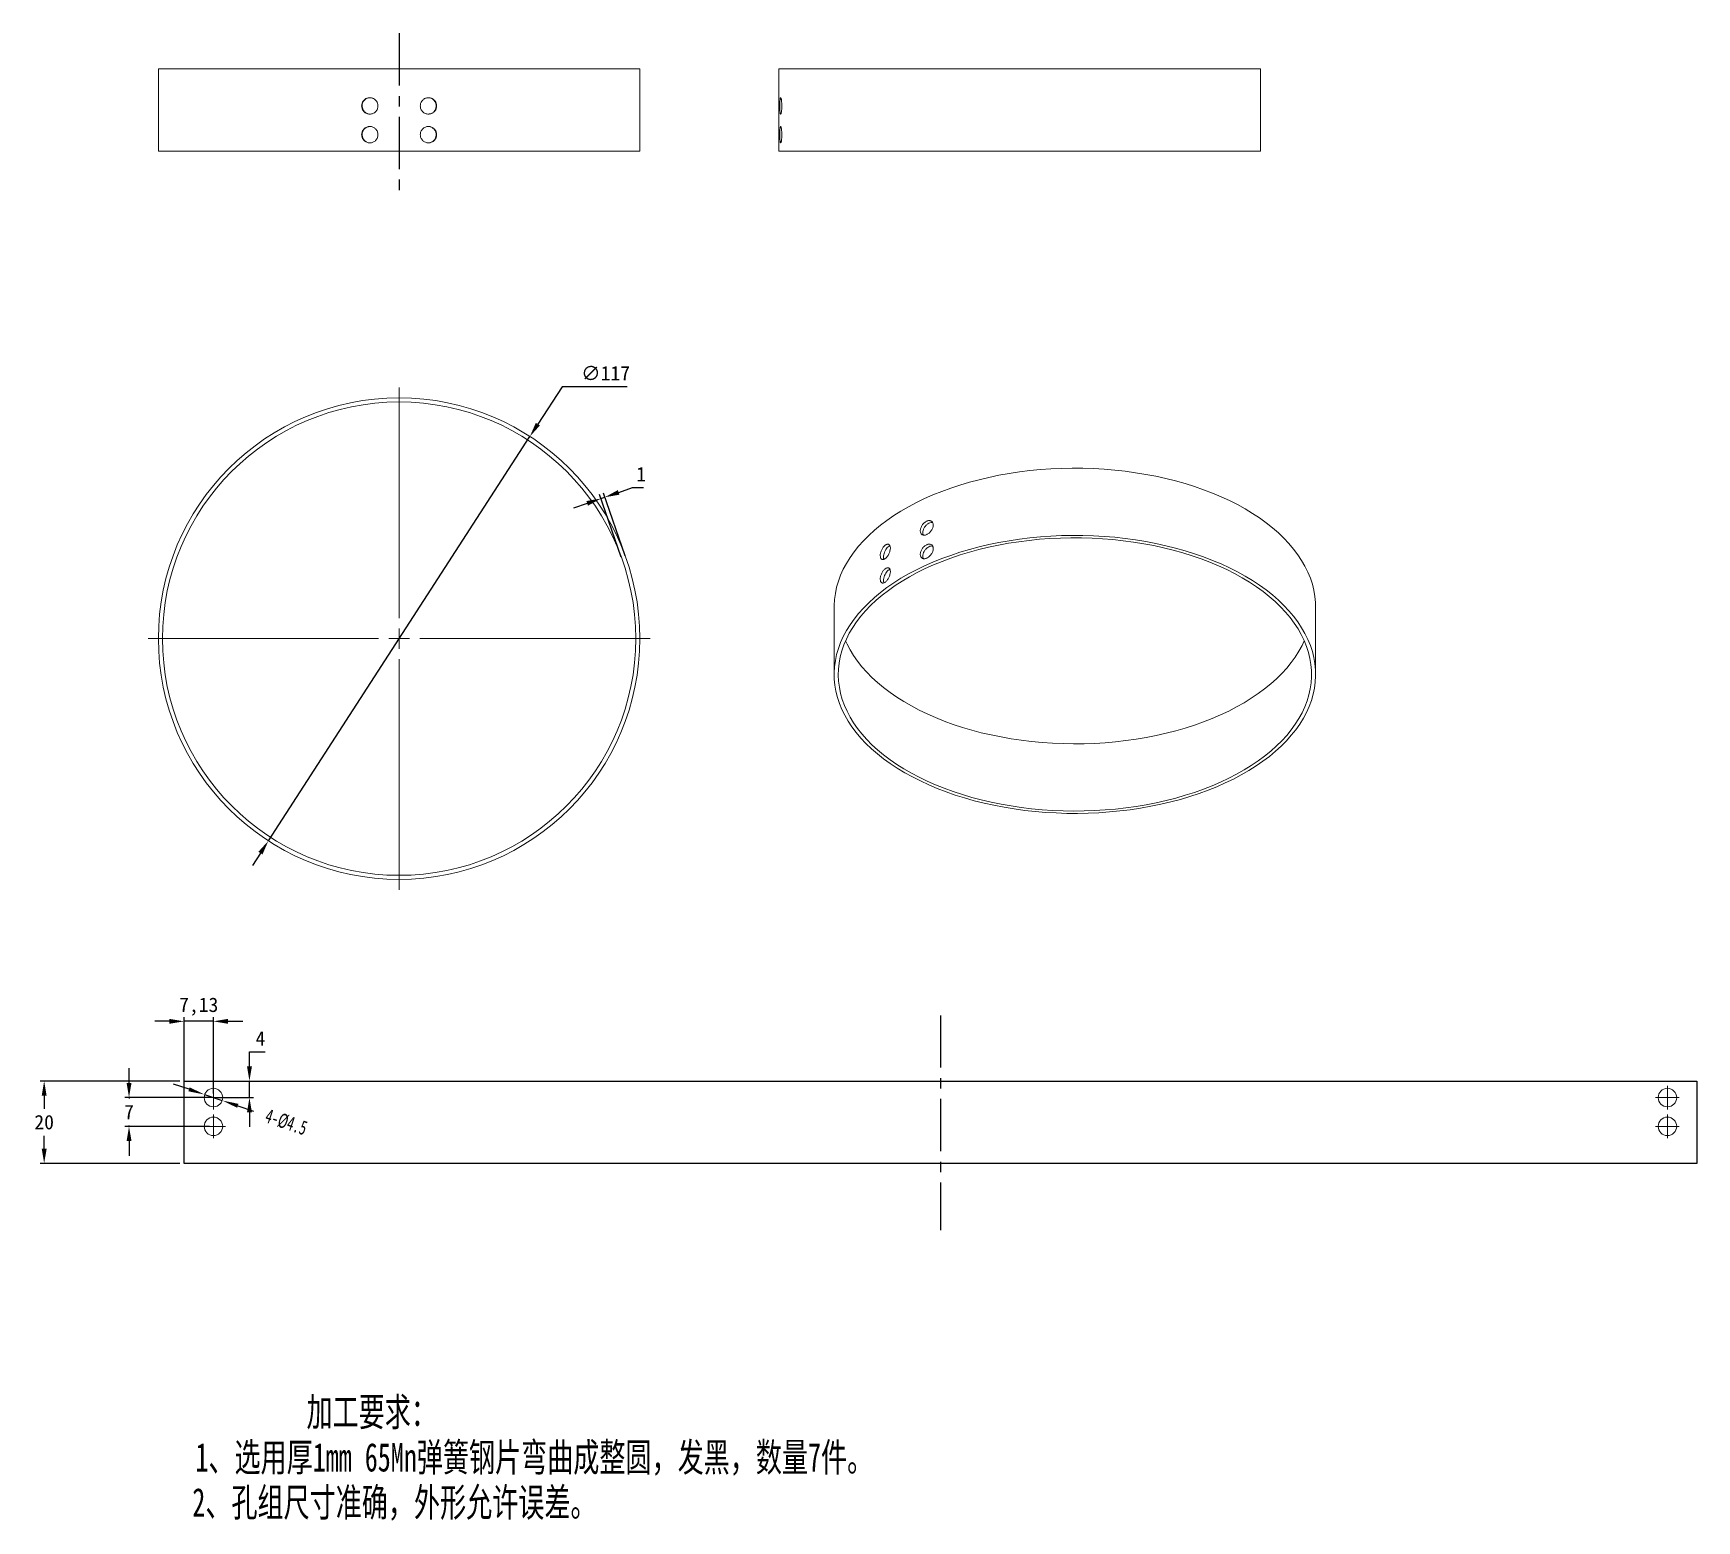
# Model space of a CAD drawing. Header units: millimetres. Extents: x 24 to 428, y -86 to 276.
import ezdxf

# ---------------------------------------------------------------- set-up
doc = ezdxf.new("R2010")
doc.units = ezdxf.units.MM
doc.header["$PDSIZE"] = -1
doc.linetypes.add('CENTERX2', pattern=[20.32, 12.7, -2.54, 2.54, -2.54])
doc.linetypes.add('点画线', pattern=[18, 12, -2, 2, -2])
for name, color, linetype, lineweight in [('中心线层', 1, '点画线', 18), ('尺寸与标注1', 7, 'Continuous', 15), ('尺寸线层', 3, 'Continuous', 18)]:
    doc.layers.add(name, color=color, linetype=linetype, lineweight=lineweight)
doc.styles.add('0.67', font='', dxfattribs={"width": 0.67})
doc.styles.add('标准', font='', dxfattribs={"width": 0.667})
doc.styles.get('0.67').set_extended_font_data('宋体')
doc.styles.get('标准').set_extended_font_data('宋体')
doc.dimstyles.new('ISO-25', dxfattribs={"dimtxt": 2.5, "dimasz": 2.5, "dimexe": 1.25, "dimexo": 0.625, "dimtad": 1, "dimtxsty": 'Standard', "dimcen": 2.5, "dimadec": 0, "dimazin": 0, "dimtfac": 1, "dimtmove": 0, "dimatfit": 3, "dimfxl": 1, "dimarcsym": 0})
doc.dimstyles.new('标准', dxfattribs={"dimtxt": 3.5, "dimasz": 4, "dimexe": 2, "dimexo": 0, "dimtad": 1, "dimdsep": 46, "dimtxsty": '标准', "dimblk": '_CAXARROW', "dimcen": 0, "dimdle": 6, "dimazin": 2, "dimtfac": 0.707107, "dimtdec": 3, "dimtmove": 2, "dimatfit": 3, "dimfxl": 1, "dimfrac": 2, "dimtolj": 1, "dimtzin": 0, "dimarcsym": 1})

# ---------------------------------------------------------------- blocks, each defined once
blk = doc.blocks.new('SW_CENTERMARKSYMBOL_0')
at = {"color": 0, "linetype": 'Continuous', "lineweight": 0}
for p, q in [((0, 5), (0, 61)), ((-5, 0), (-61, 0)), ((0, 0), (-2.5, 0)), ((0, 0), (0, 2.5)), ((0, 0), (0, -2.5)), ((0, 0), (2.5, 0)), ((5, 0), (61, 0)), ((0, -5), (0, -61))]:
    blk.add_line(p, q, dxfattribs=at)
blk = doc.blocks.new('*D6')
at = {"color": 3, "transparency": 16777216}
for p, q in [((152.75, 189.82), (146.85, 180.71)), ((168.56, 189.82), (152.75, 189.82)), ((81.38, 79.49), (144.92, 177.73)), ((79.45, 76.5), (77.52, 73.51))]:
    blk.add_line(p, q, dxfattribs=at)
at = {"color": 3, "linetype": 'CENTERX2', "transparency": 16777216}
for points in [[(146.36, 181.03), (147.35, 180.39), (144.92, 177.73)], [(78.95, 76.82), (79.94, 76.18), (81.38, 79.49)]]:
    blk.add_solid(points, dxfattribs=at)
at = {"layer": 'Defpoints', "color": 0, "linetype": 'CENTERX2', "transparency": 16777216}
for p in [(144.92, 177.73), (81.38, 79.49)]:
    blk.add_point(p, dxfattribs=at)
at = {"color": 3, "linetype": 'CENTERX2', "transparency": 16777216, "insert": (163.31, 193.1), "char_height": 3.5, "attachment_point": 5}
blk.add_mtext('∅117', dxfattribs=at)
blk = doc.blocks.new('*D7')
at = {"color": 3, "transparency": 16777216}
for p, q in [((167.13, 148.43), (161.87, 163.59)), ((162.19, 162.64), (163.14, 162.97)), ((168.08, 148.76), (162.81, 163.92)), ((166.5, 164.14), (169.86, 165.31)), ((169.86, 165.31), (172.55, 165.31)), ((158.83, 161.48), (155.48, 160.31))]:
    blk.add_line(p, q, dxfattribs=at)
at = {"color": 3, "linetype": 'CENTERX2', "transparency": 16777216}
for points in [[(158.64, 162.04), (159.03, 160.92), (162.19, 162.64)], [(166.3, 164.7), (166.69, 163.58), (163.14, 162.97)]]:
    blk.add_solid(points, dxfattribs=at)
at = {"layer": 'Defpoints', "color": 0, "linetype": 'CENTERX2', "transparency": 16777216}
for p in [(163.14, 162.97), (167.46, 147.49), (168.41, 147.81)]:
    blk.add_point(p, dxfattribs=at)
at = {"color": 3, "linetype": 'CENTERX2', "transparency": 16777216, "insert": (171.96, 168.58), "char_height": 3.5, "attachment_point": 5}
blk.add_mtext('1', dxfattribs=at)
blk = doc.blocks.new('_CAXARROW')
blk.add_hatch(color=0).paths.add_polyline_path([(0, 0), (-1, 0.125), (-1, -0.125)], flags=0)
blk = doc.blocks.new('*D24')
at = {"layer": 'Defpoints', "color": 0, "transparency": 16777216}
for p in [(65.89, 17.83), (70.15, 16.39)]:
    blk.add_point(p, dxfattribs=at)
at = {"layer": '尺寸线层', "color": 0, "linetype": 'Continuous', "lineweight": -2, "transparency": 16777216}
for p, q in [((62.1, 19.11), (58.31, 20.39)), ((65.89, 17.83), (70.15, 16.39)), ((73.94, 15.11), (77.73, 13.83))]:
    blk.add_line(p, q, dxfattribs=at)
at = {"layer": '尺寸线层', "color": 0, "lineweight": -2, "transparency": 16777216, "xscale": 4, "yscale": 4, "zscale": 4}
for p, rotation in [((65.89, 17.83), 341.3321311199123), ((70.15, 16.39), 161.3321311199123)]:
    blk.add_blockref('_CAXARROW', p, dxfattribs=dict(at, rotation=rotation))
at = {"layer": '尺寸线层', "color": 0, "transparency": 16777216, "insert": (85.71, 11.13), "char_height": 3.5, "attachment_point": 5, "rotation": 341.3321, "style": '标准', "bg_fill": 3, "box_fill_scale": 1.1, "bg_fill_color": 256, "bg_fill_true_color": 13158600, "bg_fill_transparency": 0}
blk.add_mtext('\\A1;4-%%C4.5', dxfattribs=at)
blk = doc.blocks.new('*D25')
at = {"color": 3, "transparency": 16777216}
for p, q in [((47.51, 20.66), (47.51, 24.22)), ((67.02, 17.11), (46.51, 17.11)), ((47.51, 17.11), (47.51, 16.88)), ((67.05, 10.11), (46.51, 10.11)), ((47.51, 10.11), (47.51, 10.33)), ((47.51, 6.55), (47.51, 2.99))]:
    blk.add_line(p, q, dxfattribs=at)
at = {"color": 3, "linetype": 'CENTERX2', "transparency": 16777216}
for points in [[(46.92, 20.66), (48.11, 20.66), (47.51, 17.11)], [(46.92, 6.55), (48.11, 6.55), (47.51, 10.11)]]:
    blk.add_solid(points, dxfattribs=at)
at = {"layer": 'Defpoints', "color": 0, "linetype": 'CENTERX2', "transparency": 16777216}
for p in [(68.02, 17.11), (47.51, 10.11), (68.05, 10.11)]:
    blk.add_point(p, dxfattribs=at)
at = {"color": 3, "linetype": 'CENTERX2', "transparency": 16777216, "insert": (47.51, 13.61), "char_height": 3.5, "attachment_point": 5}
blk.add_mtext('7', dxfattribs=at)
blk = doc.blocks.new('*D26')
at = {"color": 3, "transparency": 16777216}
for p, q in [((59.89, 21.11), (25.89, 21.11)), ((26.89, 17.55), (26.89, 14.38)), ((26.89, 4.66), (26.89, 7.83)), ((59.89, 1.11), (25.89, 1.11))]:
    blk.add_line(p, q, dxfattribs=at)
at = {"color": 3, "linetype": 'CENTERX2', "transparency": 16777216}
for points in [[(26.3, 17.55), (27.49, 17.55), (26.89, 21.11)], [(26.3, 4.66), (27.49, 4.66), (26.89, 1.11)]]:
    blk.add_solid(points, dxfattribs=at)
at = {"layer": 'Defpoints', "color": 0, "linetype": 'CENTERX2', "transparency": 16777216}
for p in [(26.89, 21.11), (60.89, 21.11), (60.89, 1.11)]:
    blk.add_point(p, dxfattribs=at)
at = {"color": 3, "linetype": 'CENTERX2', "transparency": 16777216, "insert": (26.89, 11.11), "char_height": 3.5, "attachment_point": 5}
blk.add_mtext('20', dxfattribs=at)
blk = doc.blocks.new('*D27')
at = {"color": 3, "transparency": 16777216}
for p, q in [((76.77, 24.66), (76.77, 28.22)), ((76.77, 28.22), (80.63, 28.22)), ((69.02, 21.11), (77.77, 21.11)), ((76.77, 17.11), (76.77, 21.11)), ((69.02, 17.11), (77.77, 17.11)), ((76.77, 13.55), (76.77, 9.99))]:
    blk.add_line(p, q, dxfattribs=at)
at = {"color": 3, "linetype": 'CENTERX2', "transparency": 16777216}
for points in [[(76.18, 24.66), (77.37, 24.66), (76.77, 21.11)], [(76.18, 13.55), (77.37, 13.55), (76.77, 17.11)]]:
    blk.add_solid(points, dxfattribs=at)
at = {"layer": 'Defpoints', "color": 0, "linetype": 'CENTERX2', "transparency": 16777216}
for p in [(68.02, 21.11), (76.77, 21.11), (68.02, 17.11)]:
    blk.add_point(p, dxfattribs=at)
at = {"color": 3, "linetype": 'CENTERX2', "transparency": 16777216, "insert": (79.46, 31.49), "char_height": 3.5, "attachment_point": 5}
blk.add_mtext('4', dxfattribs=at)
blk = doc.blocks.new('*D28')
at = {"color": 3, "transparency": 16777216}
for p, q in [((60.89, 18.11), (60.89, 36.63)), ((68.02, 18.11), (68.02, 36.63)), ((57.34, 35.63), (53.78, 35.63)), ((68.02, 35.63), (60.89, 35.63)), ((71.57, 35.63), (75.13, 35.63))]:
    blk.add_line(p, q, dxfattribs=at)
at = {"color": 3, "linetype": 'CENTERX2', "transparency": 16777216}
for points in [[(57.34, 36.22), (57.34, 35.04), (60.89, 35.63)], [(71.57, 36.22), (71.57, 35.04), (68.02, 35.63)]]:
    blk.add_solid(points, dxfattribs=at)
at = {"layer": 'Defpoints', "color": 0, "linetype": 'CENTERX2', "transparency": 16777216}
for p in [(60.89, 35.63), (60.89, 17.11), (68.02, 17.11)]:
    blk.add_point(p, dxfattribs=at)
at = {"color": 3, "linetype": 'CENTERX2', "transparency": 16777216, "insert": (64.45, 39.2), "char_height": 3.5, "attachment_point": 5}
blk.add_mtext('7,13', dxfattribs=at)

msp = doc.modelspace()

# ---------------------------------------------------------------- linework, layer by layer
at = {"color": 1, "linetype": 'CENTERX2'}
for p, q in [((113.15, 275.688), (113.15, 235.394)), ((244.677, 37.086), (244.677, -15.12))]:
    msp.add_line(p, q, dxfattribs=at)
at = {"color": 7, "linetype": 'Continuous', "lineweight": 15}
for p, q in [((54.65, 267.042), (54.65, 247.042)), ((54.65, 267.042), (171.65, 267.042)), ((171.65, 247.042), (171.65, 267.042)), ((205.422, 267.042), (205.422, 247.042)), ((205.422, 267.042), (263.922, 267.042)), ((263.922, 267.042), (322.422, 267.042)), ((322.422, 247.042), (322.422, 267.042)), ((54.65, 247.042), (171.65, 247.042)), ((205.422, 247.042), (263.922, 247.042)), ((263.922, 247.042), (322.422, 247.042)), ((108.01, 186.88), (108.01, 186.881)), ((218.859, 136.248), (218.859, 119.918)), ((335.859, 119.918), (335.859, 136.248))]:
    msp.add_line(p, q, dxfattribs=at)
at = {"color": 7, "linetype": 'Continuous', "lineweight": 15, "flags": 128}
for points in [[(218.859, 136.248), (218.862, 136.622), (218.948, 138.115), (219.148, 139.605), (219.463, 141.088), (219.89, 142.562), (220.43, 144.023), (221.082, 145.469), (221.843, 146.897), (222.713, 148.304), (223.691, 149.688), (224.773, 151.045), (225.958, 152.374), (227.244, 153.67), (228.628, 154.933), (230.107, 156.159), (231.679, 157.346), (233.341, 158.492), (235.088, 159.594), (236.918, 160.651), (238.828, 161.66), (240.812, 162.619), (242.869, 163.526), (244.993, 164.38), (247.18, 165.179), (249.426, 165.921), (251.727, 166.605), (254.078, 167.23), (256.475, 167.794), (258.912, 168.297), (261.386, 168.737), (263.891, 169.113), (266.422, 169.424), (268.975, 169.671), (271.544, 169.852), (274.125, 169.968), (276.712, 170.018), (279.3, 170.001), (281.884, 169.919), (284.46, 169.77), (287.021, 169.556), (289.564, 169.277), (292.083, 168.933), (294.573, 168.525), (297.029, 168.053), (299.446, 167.52), (301.821, 166.925), (304.148, 166.271), (306.422, 165.557), (308.639, 164.786), (310.795, 163.96), (312.886, 163.079), (314.907, 162.145), (316.854, 161.161), (318.725, 160.128)], [(318.725, 160.128), (320.514, 159.049), (322.219, 157.924), (323.836, 156.758), (325.362, 155.551), (326.794, 154.306), (328.129, 153.026), (329.365, 151.713), (330.499, 150.37), (331.529, 148.999), (332.453, 147.604), (333.269, 146.186), (333.976, 144.748), (334.571, 143.294), (335.055, 141.826), (335.426, 140.348), (335.683, 138.861), (335.827, 137.369), (335.859, 136.248)], [(318.725, 143.797), (320.514, 142.718), (322.219, 141.594), (323.836, 140.427), (325.362, 139.22), (326.794, 137.975), (328.129, 136.695), (329.365, 135.382), (330.499, 134.039), (331.529, 132.669), (332.453, 131.273), (333.269, 129.855), (333.976, 128.417), (334.571, 126.963), (335.055, 125.496), (335.426, 124.017), (335.683, 122.53), (335.827, 121.038), (335.855, 119.544), (335.769, 118.051), (335.569, 116.561), (335.255, 115.078), (334.827, 113.604), (334.287, 112.143), (333.636, 110.697), (332.874, 109.269), (332.004, 107.862), (331.027, 106.478), (329.945, 105.121), (328.759, 103.792), (327.473, 102.496), (326.089, 101.233), (324.61, 100.007), (323.038, 98.82), (321.377, 97.674), (319.629, 96.572), (317.799, 95.515), (315.89, 94.506), (313.905, 93.547), (311.849, 92.64), (309.725, 91.786), (307.538, 90.987), (305.292, 90.245), (302.991, 89.56), (300.639, 88.936), (298.243, 88.371), (295.805, 87.869), (293.331, 87.429), (290.826, 87.053), (288.295, 86.742), (285.742, 86.495), (283.173, 86.313), (280.593, 86.198), (278.006, 86.148), (275.418, 86.165), (272.833, 86.247), (270.258, 86.396), (267.696, 86.61), (265.154, 86.889), (262.635, 87.233), (260.145, 87.641), (257.689, 88.112), (255.271, 88.646), (252.897, 89.241), (250.57, 89.895), (248.296, 90.609), (246.079, 91.379), (243.922, 92.206), (241.832, 93.087), (239.811, 94.021), (237.863, 95.005), (235.993, 96.038), (234.204, 97.117), (232.499, 98.242), (230.882, 99.408), (229.356, 100.615), (227.924, 101.86), (226.589, 103.14), (225.353, 104.453), (224.219, 105.796), (223.189, 107.167), (222.265, 108.562), (221.449, 109.98), (220.742, 111.418), (220.146, 112.872), (219.662, 114.34), (219.291, 115.818), (219.034, 117.305), (218.891, 118.797), (218.862, 120.291), (218.948, 121.784), (219.148, 123.274), (219.463, 124.757), (219.89, 126.231), (220.43, 127.692), (221.082, 129.138), (221.843, 130.566), (222.713, 131.974), (223.691, 133.357), (224.773, 134.714), (225.958, 136.043), (227.244, 137.34), (228.628, 138.602), (230.107, 139.828), (231.679, 141.015), (233.341, 142.161), (235.088, 143.263), (236.918, 144.32), (238.828, 145.329), (240.812, 146.288), (242.869, 147.195), (244.993, 148.049), (247.18, 148.848), (249.426, 149.59), (251.727, 150.275), (254.078, 150.899), (256.475, 151.464), (258.912, 151.966), (261.386, 152.406), (263.891, 152.782), (266.422, 153.093), (268.975, 153.34), (271.544, 153.522), (274.125, 153.637), (276.712, 153.687), (279.3, 153.67), (281.884, 153.588), (284.46, 153.439), (287.021, 153.225), (289.564, 152.946), (292.083, 152.602), (294.573, 152.194), (297.029, 151.723), (299.446, 151.189), (301.821, 150.595), (304.148, 149.94), (306.422, 149.226), (308.639, 148.456), (310.795, 147.629), (312.886, 146.748), (314.907, 145.815), (316.854, 144.83), (318.725, 143.797)], [(318.017, 143.389), (319.788, 142.32), (321.475, 141.207), (323.074, 140.051), (324.582, 138.856), (325.997, 137.623), (327.315, 136.354), (328.533, 135.053), (329.651, 133.722), (330.664, 132.364), (331.571, 130.981), (332.371, 129.575), (333.062, 128.151), (333.642, 126.71), (334.11, 125.256), (334.466, 123.792), (334.708, 122.319), (334.836, 120.842), (334.851, 119.363), (334.751, 117.885), (334.537, 116.411), (334.21, 114.944), (333.769, 113.487), (333.217, 112.043), (332.554, 110.614), (331.781, 109.204), (330.901, 107.815), (329.914, 106.45), (328.822, 105.112), (327.629, 103.803), (326.335, 102.526), (324.945, 101.284), (323.46, 100.079), (321.883, 98.913), (320.218, 97.789), (318.468, 96.709), (316.636, 95.675), (314.726, 94.689), (312.742, 93.753), (310.688, 92.869), (308.568, 92.038), (306.386, 91.264), (304.146, 90.546), (301.853, 89.886), (299.511, 89.286), (297.125, 88.746), (294.7, 88.269), (292.241, 87.855), (289.752, 87.504), (287.238, 87.217), (284.705, 86.996), (282.157, 86.839), (279.6, 86.749), (277.038, 86.724), (274.477, 86.765), (271.922, 86.872), (269.377, 87.045), (266.849, 87.283), (264.341, 87.585), (261.859, 87.952), (259.408, 88.383), (256.992, 88.876), (254.617, 89.43), (252.287, 90.045), (250.007, 90.72), (247.781, 91.452), (245.613, 92.241), (243.509, 93.085), (241.472, 93.982), (239.507, 94.93), (237.616, 95.929), (235.804, 96.975), (234.075, 98.066), (232.432, 99.201), (230.878, 100.377), (229.416, 101.591), (228.05, 102.842), (226.781, 104.127), (225.613, 105.444), (224.547, 106.789), (223.587, 108.16), (222.733, 109.555), (221.987, 110.97), (221.352, 112.402), (220.827, 113.85), (220.415, 115.31), (220.116, 116.779), (219.931, 118.254), (219.86, 119.733), (219.902, 121.212), (220.059, 122.688), (220.33, 124.159), (220.714, 125.621), (221.21, 127.072), (221.818, 128.509), (222.536, 129.929), (223.363, 131.328), (224.297, 132.706), (225.337, 134.058), (226.479, 135.381), (227.723, 136.674), (229.066, 137.934), (230.504, 139.158), (232.035, 140.344), (233.656, 141.489), (235.364, 142.592), (237.156, 143.649), (239.027, 144.66), (240.974, 145.621), (242.994, 146.531), (245.081, 147.388), (247.233, 148.191), (249.445, 148.938), (251.712, 149.627), (254.03, 150.257), (256.394, 150.827), (258.8, 151.335), (261.243, 151.781), (263.718, 152.164), (266.22, 152.483), (268.744, 152.737), (271.285, 152.926), (273.838, 153.049), (276.398, 153.107), (278.96, 153.099), (281.519, 153.025), (284.069, 152.885), (286.607, 152.679), (289.126, 152.409), (291.621, 152.074), (294.088, 151.676), (296.522, 151.214), (298.918, 150.69), (301.272, 150.105), (303.577, 149.46), (305.831, 148.756), (308.028, 147.996), (310.164, 147.179), (312.235, 146.308), (314.237, 145.385), (316.166, 144.412), (318.017, 143.389)], [(333.092, 128.083), (332.554, 126.945), (331.781, 125.535), (330.901, 124.146), (329.914, 122.781), (328.822, 121.443), (327.629, 120.134), (326.335, 118.857), (324.945, 117.615), (323.46, 116.41), (321.883, 115.244), (320.218, 114.12), (318.468, 113.04), (316.636, 112.005), (314.726, 111.019), (312.742, 110.084), (310.688, 109.2), (308.568, 108.369), (306.386, 107.594), (304.146, 106.876), (301.853, 106.217), (299.511, 105.617), (297.125, 105.077), (294.7, 104.6), (292.241, 104.185), (289.752, 103.835), (287.238, 103.548), (284.705, 103.326), (282.157, 103.17), (279.6, 103.08), (277.038, 103.055), (274.477, 103.096), (271.922, 103.203), (269.377, 103.376), (266.849, 103.614), (264.341, 103.916), (261.859, 104.283), (259.408, 104.713), (256.992, 105.206), (254.617, 105.761), (252.287, 106.376), (250.007, 107.05), (247.781, 107.783), (245.613, 108.572), (243.509, 109.416), (241.472, 110.313), (239.507, 111.261), (237.616, 112.26), (235.804, 113.305), (234.075, 114.397), (232.432, 115.532), (230.878, 116.707), (229.416, 117.922), (228.05, 119.173), (226.781, 120.458), (225.613, 121.775), (224.547, 123.12), (223.587, 124.491), (222.733, 125.885), (221.987, 127.3), (221.626, 128.083)]]:
    msp.add_lwpolyline(points, dxfattribs=at)
msp.add_lwpolyline([(60.892, 21.106), (428.462, 21.106), (428.462, 1.106), (60.892, 1.106)], close=True)
at = {"color": 7, "linetype": 'Continuous', "lineweight": 15}
for radius in [58.5, 57.5]:
    msp.add_circle((113.15, 128.606), radius, dxfattribs=at)
for points, knots in [([(104.04, 258.042), (104.04, 258.174), (104.052, 258.304), (104.103, 258.56), (104.141, 258.687), (104.24, 258.929), (104.301, 259.044), (104.444, 259.261), (104.528, 259.364), (104.802, 259.641), (105.023, 259.79), (105.5, 259.989), (105.761, 260.042), (106.149, 260.042), (106.281, 260.029), (106.535, 259.978), (106.659, 259.94), (106.9, 259.84), (107.016, 259.777), (107.232, 259.633), (107.333, 259.55), (107.519, 259.363), (107.601, 259.262), (107.745, 259.046), (107.808, 258.929), (107.908, 258.687), (107.946, 258.562), (107.997, 258.306), (108.01, 258.173), (108.01, 257.782), (107.958, 257.518), (107.759, 257.037), (107.611, 256.814), (107.336, 256.537), (107.234, 256.452), (107.017, 256.307), (106.903, 256.245), (106.663, 256.145), (106.536, 256.106), (106.282, 256.055), (106.154, 256.042), (105.892, 256.042), (105.762, 256.055), (105.509, 256.105), (105.383, 256.143), (105.143, 256.244), (105.029, 256.305), (104.814, 256.45), (104.712, 256.534), (104.529, 256.719), (104.447, 256.819), (104.302, 257.038), (104.24, 257.154), (104.092, 257.515), (104.04, 257.778), (104.04, 258.042)], [0, 0, 0, 0, 0.03125, 0.03125, 0.0625, 0.0625, 0.09375, 0.09375, 0.125, 0.125, 0.1875, 0.1875, 0.25, 0.25, 0.28125, 0.28125, 0.3125, 0.3125, 0.34375, 0.34375, 0.375, 0.375, 0.40625, 0.40625, 0.4375, 0.4375, 0.46875, 0.46875, 0.5, 0.5, 0.5625, 0.5625, 0.625, 0.625, 0.65625, 0.65625, 0.6875, 0.6875, 0.71875, 0.71875, 0.75, 0.75, 0.78125, 0.78125, 0.8125, 0.8125, 0.84375, 0.84375, 0.875, 0.875, 0.90625, 0.90625, 0.9375, 0.9375, 1, 1, 1, 1]), ([(104.162, 258.042), (104.183, 258.267), (104.227, 258.716), (104.568, 259.316), (105.07, 259.764), (105.626, 260.018), (105.997, 260.017), (106.144, 260.016)], [0, 0, 0, 0, 0.21465639, 0.42930964, 0.64404453, 0.8588326, 1, 1, 1, 1]), ([(118.29, 258.042), (118.29, 258.174), (118.303, 258.304), (118.354, 258.56), (118.392, 258.687), (118.492, 258.929), (118.553, 259.044), (118.698, 259.261), (118.782, 259.364), (119.057, 259.641), (119.279, 259.79), (119.758, 259.989), (120.019, 260.042), (120.408, 260.042), (120.539, 260.029), (120.794, 259.978), (120.917, 259.94), (121.157, 259.84), (121.273, 259.777), (121.488, 259.633), (121.588, 259.55), (121.773, 259.363), (121.855, 259.262), (121.998, 259.046), (122.06, 258.929), (122.159, 258.687), (122.197, 258.562), (122.247, 258.306), (122.26, 258.173), (122.26, 257.782), (122.209, 257.518), (122.012, 257.037), (121.865, 256.814), (121.591, 256.537), (121.489, 256.452), (121.274, 256.307), (121.16, 256.245), (120.921, 256.145), (120.795, 256.106), (120.541, 256.055), (120.412, 256.042), (120.15, 256.042), (120.021, 256.055), (119.767, 256.105), (119.641, 256.143), (119.4, 256.244), (119.285, 256.305), (119.069, 256.45), (118.967, 256.534), (118.783, 256.719), (118.7, 256.819), (118.555, 257.038), (118.492, 257.154), (118.343, 257.515), (118.29, 257.778), (118.29, 258.042)], [0, 0, 0, 0, 0.03125, 0.03125, 0.0625, 0.0625, 0.09375, 0.09375, 0.125, 0.125, 0.1875, 0.1875, 0.25, 0.25, 0.28125, 0.28125, 0.3125, 0.3125, 0.34375, 0.34375, 0.375, 0.375, 0.40625, 0.40625, 0.4375, 0.4375, 0.46875, 0.46875, 0.5, 0.5, 0.5625, 0.5625, 0.625, 0.625, 0.65625, 0.65625, 0.6875, 0.6875, 0.71875, 0.71875, 0.75, 0.75, 0.78125, 0.78125, 0.8125, 0.8125, 0.84375, 0.84375, 0.875, 0.875, 0.90625, 0.90625, 0.9375, 0.9375, 1, 1, 1, 1]), ([(120.159, 260.016), (120.235, 260.023), (120.533, 260.051), (121.042, 259.865), (121.593, 259.479), (121.981, 258.915), (122.165, 258.257), (122.122, 257.575), (121.859, 256.944), (121.404, 256.441), (120.814, 256.104), (120.374, 256.065), (120.157, 256.045)], [0, 0, 0, 0, 0.0367729, 0.1440969, 0.2514448, 0.3588494, 0.4662549, 0.573604, 0.6809276, 0.7882962, 0.8957102, 1, 1, 1, 1]), ([(205.648, 258.042), (205.648, 258.174), (205.649, 258.304), (205.654, 258.56), (205.657, 258.687), (205.666, 258.929), (205.672, 259.044), (205.686, 259.261), (205.694, 259.364), (205.721, 259.641), (205.743, 259.79), (205.796, 259.989), (205.826, 260.042), (205.874, 260.042), (205.89, 260.029), (205.923, 259.978), (205.94, 259.94), (205.972, 259.84), (205.989, 259.777), (206.019, 259.633), (206.034, 259.55), (206.061, 259.363), (206.073, 259.262), (206.095, 259.046), (206.104, 258.929), (206.12, 258.687), (206.126, 258.562), (206.134, 258.306), (206.136, 258.173), (206.136, 257.782), (206.127, 257.518), (206.097, 257.037), (206.074, 256.814), (206.034, 256.537), (206.019, 256.452), (205.989, 256.307), (205.973, 256.245), (205.94, 256.145), (205.923, 256.106), (205.891, 256.055), (205.874, 256.042), (205.842, 256.042), (205.827, 256.055), (205.797, 256.105), (205.783, 256.143), (205.757, 256.244), (205.744, 256.305), (205.722, 256.45), (205.712, 256.534), (205.694, 256.719), (205.686, 256.819), (205.672, 257.038), (205.666, 257.154), (205.653, 257.515), (205.648, 257.778), (205.648, 258.042)], [0, 0, 0, 0, 0.03125, 0.03125, 0.0625, 0.0625, 0.09375, 0.09375, 0.125, 0.125, 0.1875, 0.1875, 0.25, 0.25, 0.28125, 0.28125, 0.3125, 0.3125, 0.34375, 0.34375, 0.375, 0.375, 0.40625, 0.40625, 0.4375, 0.4375, 0.46875, 0.46875, 0.5, 0.5, 0.5625, 0.5625, 0.625, 0.625, 0.65625, 0.65625, 0.6875, 0.6875, 0.71875, 0.71875, 0.75, 0.75, 0.78125, 0.78125, 0.8125, 0.8125, 0.84375, 0.84375, 0.875, 0.875, 0.90625, 0.90625, 0.9375, 0.9375, 1, 1, 1, 1]), ([(106.142, 256.045), (106.136, 256.044), (105.91, 256.007), (105.453, 256.142), (104.865, 256.458), (104.422, 256.979), (104.193, 257.535), (104.17, 257.901), (104.162, 258.042)], [0, 0, 0, 0, 0.0061959, 0.2207795, 0.4353636, 0.6500607, 0.8648071, 1, 1, 1, 1]), ([(104.04, 251.042), (104.04, 251.174), (104.052, 251.304), (104.103, 251.56), (104.141, 251.687), (104.24, 251.929), (104.301, 252.044), (104.444, 252.261), (104.528, 252.364), (104.802, 252.641), (105.023, 252.79), (105.5, 252.989), (105.761, 253.042), (106.149, 253.042), (106.281, 253.029), (106.535, 252.978), (106.659, 252.94), (106.9, 252.84), (107.016, 252.777), (107.232, 252.633), (107.333, 252.55), (107.519, 252.363), (107.601, 252.262), (107.745, 252.046), (107.808, 251.929), (107.908, 251.687), (107.946, 251.562), (107.997, 251.306), (108.01, 251.173), (108.01, 250.782), (107.958, 250.518), (107.759, 250.037), (107.611, 249.814), (107.336, 249.537), (107.234, 249.452), (107.017, 249.307), (106.903, 249.245), (106.663, 249.145), (106.536, 249.106), (106.282, 249.055), (106.154, 249.042), (105.892, 249.042), (105.762, 249.055), (105.509, 249.105), (105.383, 249.143), (105.143, 249.244), (105.029, 249.305), (104.814, 249.45), (104.712, 249.534), (104.529, 249.719), (104.447, 249.819), (104.302, 250.038), (104.24, 250.154), (104.092, 250.515), (104.04, 250.778), (104.04, 251.042)], [0, 0, 0, 0, 0.03125, 0.03125, 0.0625, 0.0625, 0.09375, 0.09375, 0.125, 0.125, 0.1875, 0.1875, 0.25, 0.25, 0.28125, 0.28125, 0.3125, 0.3125, 0.34375, 0.34375, 0.375, 0.375, 0.40625, 0.40625, 0.4375, 0.4375, 0.46875, 0.46875, 0.5, 0.5, 0.5625, 0.5625, 0.625, 0.625, 0.65625, 0.65625, 0.6875, 0.6875, 0.71875, 0.71875, 0.75, 0.75, 0.78125, 0.78125, 0.8125, 0.8125, 0.84375, 0.84375, 0.875, 0.875, 0.90625, 0.90625, 0.9375, 0.9375, 1, 1, 1, 1]), ([(104.162, 251.042), (104.183, 251.267), (104.227, 251.716), (104.568, 252.316), (105.07, 252.764), (105.626, 253.018), (105.997, 253.017), (106.144, 253.016)], [0, 0, 0, 0, 0.2146564, 0.4293096, 0.6440445, 0.8588326, 1, 1, 1, 1]), ([(106.142, 249.045), (106.136, 249.044), (105.91, 249.007), (105.453, 249.142), (104.865, 249.458), (104.422, 249.979), (104.193, 250.535), (104.17, 250.901), (104.162, 251.042)], [0, 0, 0, 0, 0.0061959, 0.2207795, 0.4353636, 0.6500607, 0.8648071, 1, 1, 1, 1]), ([(118.29, 251.042), (118.29, 251.174), (118.303, 251.304), (118.354, 251.56), (118.392, 251.687), (118.492, 251.929), (118.553, 252.044), (118.698, 252.261), (118.782, 252.364), (119.057, 252.641), (119.279, 252.79), (119.758, 252.989), (120.019, 253.042), (120.408, 253.042), (120.539, 253.029), (120.794, 252.978), (120.917, 252.94), (121.157, 252.84), (121.273, 252.777), (121.488, 252.633), (121.588, 252.55), (121.773, 252.363), (121.855, 252.262), (121.998, 252.046), (122.06, 251.929), (122.159, 251.687), (122.197, 251.562), (122.247, 251.306), (122.26, 251.173), (122.26, 250.782), (122.209, 250.518), (122.012, 250.037), (121.865, 249.814), (121.591, 249.537), (121.489, 249.452), (121.274, 249.307), (121.16, 249.245), (120.921, 249.145), (120.795, 249.106), (120.541, 249.055), (120.412, 249.042), (120.15, 249.042), (120.021, 249.055), (119.767, 249.105), (119.641, 249.143), (119.4, 249.244), (119.285, 249.305), (119.069, 249.45), (118.967, 249.534), (118.783, 249.719), (118.7, 249.819), (118.555, 250.038), (118.492, 250.154), (118.343, 250.515), (118.29, 250.778), (118.29, 251.042)], [0, 0, 0, 0, 0.03125, 0.03125, 0.0625, 0.0625, 0.09375, 0.09375, 0.125, 0.125, 0.1875, 0.1875, 0.25, 0.25, 0.28125, 0.28125, 0.3125, 0.3125, 0.34375, 0.34375, 0.375, 0.375, 0.40625, 0.40625, 0.4375, 0.4375, 0.46875, 0.46875, 0.5, 0.5, 0.5625, 0.5625, 0.625, 0.625, 0.65625, 0.65625, 0.6875, 0.6875, 0.71875, 0.71875, 0.75, 0.75, 0.78125, 0.78125, 0.8125, 0.8125, 0.84375, 0.84375, 0.875, 0.875, 0.90625, 0.90625, 0.9375, 0.9375, 1, 1, 1, 1]), ([(120.159, 253.016), (120.235, 253.023), (120.533, 253.051), (121.042, 252.865), (121.593, 252.479), (121.981, 251.915), (122.165, 251.257), (122.122, 250.575), (121.859, 249.944), (121.404, 249.441), (120.814, 249.104), (120.374, 249.065), (120.157, 249.045)], [0, 0, 0, 0, 0.0367729, 0.1440969, 0.2514448, 0.3588494, 0.4662549, 0.573604, 0.6809276, 0.7882962, 0.8957102, 1, 1, 1, 1]), ([(205.648, 251.042), (205.648, 251.174), (205.649, 251.304), (205.654, 251.56), (205.657, 251.687), (205.666, 251.929), (205.672, 252.044), (205.686, 252.261), (205.694, 252.364), (205.721, 252.641), (205.743, 252.79), (205.796, 252.989), (205.826, 253.042), (205.874, 253.042), (205.89, 253.029), (205.923, 252.978), (205.94, 252.94), (205.972, 252.84), (205.989, 252.777), (206.019, 252.633), (206.034, 252.55), (206.061, 252.363), (206.073, 252.262), (206.095, 252.046), (206.104, 251.929), (206.12, 251.687), (206.126, 251.562), (206.134, 251.306), (206.136, 251.173), (206.136, 250.782), (206.127, 250.518), (206.097, 250.037), (206.074, 249.814), (206.034, 249.537), (206.019, 249.452), (205.989, 249.307), (205.973, 249.245), (205.94, 249.145), (205.923, 249.106), (205.891, 249.055), (205.874, 249.042), (205.842, 249.042), (205.827, 249.055), (205.797, 249.105), (205.783, 249.143), (205.757, 249.244), (205.744, 249.305), (205.722, 249.45), (205.712, 249.534), (205.694, 249.719), (205.686, 249.819), (205.672, 250.038), (205.666, 250.154), (205.653, 250.515), (205.648, 250.778), (205.648, 251.042)], [0, 0, 0, 0, 0.03125, 0.03125, 0.0625, 0.0625, 0.09375, 0.09375, 0.125, 0.125, 0.1875, 0.1875, 0.25, 0.25, 0.28125, 0.28125, 0.3125, 0.3125, 0.34375, 0.34375, 0.375, 0.375, 0.40625, 0.40625, 0.4375, 0.4375, 0.46875, 0.46875, 0.5, 0.5, 0.5625, 0.5625, 0.625, 0.625, 0.65625, 0.65625, 0.6875, 0.6875, 0.71875, 0.71875, 0.75, 0.75, 0.78125, 0.78125, 0.8125, 0.8125, 0.84375, 0.84375, 0.875, 0.875, 0.90625, 0.90625, 0.9375, 0.9375, 1, 1, 1, 1]), ([(239.788, 154.785), (239.788, 154.893), (239.798, 155.004), (239.837, 155.232), (239.866, 155.35), (239.943, 155.585), (239.99, 155.701), (240.102, 155.932), (240.167, 156.047), (240.381, 156.374), (240.555, 156.577), (240.93, 156.914), (241.136, 157.052), (241.445, 157.191), (241.549, 157.227), (241.752, 157.276), (241.851, 157.289), (242.044, 157.292), (242.138, 157.281), (242.311, 157.238), (242.392, 157.206), (242.542, 157.118), (242.609, 157.063), (242.725, 156.936), (242.776, 156.862), (242.857, 156.699), (242.888, 156.61), (242.929, 156.418), (242.94, 156.314), (242.94, 155.994), (242.897, 155.762), (242.737, 155.301), (242.617, 155.068), (242.395, 154.746), (242.312, 154.642), (242.138, 154.448), (242.047, 154.357), (241.854, 154.191), (241.753, 154.115), (241.551, 153.983), (241.448, 153.926), (241.24, 153.832), (241.138, 153.796), (240.937, 153.746), (240.838, 153.732), (240.649, 153.726), (240.56, 153.734), (240.391, 153.773), (240.311, 153.805), (240.168, 153.887), (240.104, 153.939), (239.992, 154.063), (239.944, 154.136), (239.828, 154.375), (239.788, 154.569), (239.788, 154.785)], [0, 0, 0, 0, 0.03125, 0.03125, 0.0625, 0.0625, 0.09375, 0.09375, 0.125, 0.125, 0.1875, 0.1875, 0.25, 0.25, 0.28125, 0.28125, 0.3125, 0.3125, 0.34375, 0.34375, 0.375, 0.375, 0.40625, 0.40625, 0.4375, 0.4375, 0.46875, 0.46875, 0.5, 0.5, 0.5625, 0.5625, 0.625, 0.625, 0.65625, 0.65625, 0.6875, 0.6875, 0.71875, 0.71875, 0.75, 0.75, 0.78125, 0.78125, 0.8125, 0.8125, 0.84375, 0.84375, 0.875, 0.875, 0.90625, 0.90625, 0.9375, 0.9375, 1, 1, 1, 1]), ([(240.404, 154.33), (240.421, 154.522), (240.454, 154.905), (240.719, 155.522), (241.111, 156.079), (241.607, 156.523), (242.139, 156.785), (242.561, 156.874), (242.752, 156.806), (242.8, 156.789)], [0, 0, 0, 0, 0.1577313, 0.3154604, 0.4732494, 0.6310775, 0.7888404, 0.9465357, 1, 1, 1, 1]), ([(240.547, 153.766), (240.504, 153.841), (240.415, 153.997), (240.408, 154.216), (240.404, 154.33)], [0, 0, 0, 0, 0.4748433, 1, 1, 1, 1]), ([(230.056, 148.769), (230.056, 148.877), (230.063, 148.989), (230.093, 149.222), (230.116, 149.343), (230.175, 149.588), (230.212, 149.71), (230.298, 149.955), (230.348, 150.079), (230.513, 150.433), (230.647, 150.658), (230.938, 151.042), (231.099, 151.205), (231.34, 151.383), (231.422, 151.433), (231.581, 151.507), (231.659, 151.533), (231.81, 151.56), (231.884, 151.561), (232.021, 151.54), (232.085, 151.518), (232.203, 151.449), (232.256, 151.403), (232.348, 151.291), (232.388, 151.223), (232.453, 151.07), (232.477, 150.985), (232.51, 150.798), (232.518, 150.696), (232.518, 150.376), (232.485, 150.138), (232.357, 149.657), (232.262, 149.408), (232.087, 149.059), (232.022, 148.944), (231.885, 148.728), (231.812, 148.626), (231.661, 148.435), (231.582, 148.346), (231.423, 148.189), (231.343, 148.119), (231.18, 147.999), (231.1, 147.95), (230.944, 147.874), (230.867, 147.847), (230.72, 147.818), (230.651, 147.815), (230.52, 147.833), (230.459, 147.854), (230.348, 147.919), (230.299, 147.963), (230.213, 148.073), (230.176, 148.139), (230.087, 148.364), (230.056, 148.553), (230.056, 148.769)], [0, 0, 0, 0, 0.03125, 0.03125, 0.0625, 0.0625, 0.09375, 0.09375, 0.125, 0.125, 0.1875, 0.1875, 0.25, 0.25, 0.28125, 0.28125, 0.3125, 0.3125, 0.34375, 0.34375, 0.375, 0.375, 0.40625, 0.40625, 0.4375, 0.4375, 0.46875, 0.46875, 0.5, 0.5, 0.5625, 0.5625, 0.625, 0.625, 0.65625, 0.65625, 0.6875, 0.6875, 0.71875, 0.71875, 0.75, 0.75, 0.78125, 0.78125, 0.8125, 0.8125, 0.84375, 0.84375, 0.875, 0.875, 0.90625, 0.90625, 0.9375, 0.9375, 1, 1, 1, 1]), ([(230.844, 148.414), (230.857, 148.608), (230.883, 148.995), (231.087, 149.644), (231.39, 150.253), (231.772, 150.749), (232.133, 151.064), (232.338, 151.119), (232.412, 151.138)], [0, 0, 0, 0, 0.1801492, 0.3602957, 0.5405108, 0.7207705, 0.9009557, 1, 1, 1, 1]), ([(239.788, 149.07), (239.788, 149.177), (239.798, 149.288), (239.837, 149.516), (239.866, 149.634), (239.943, 149.869), (239.99, 149.985), (240.102, 150.216), (240.167, 150.331), (240.381, 150.659), (240.555, 150.862), (240.93, 151.198), (241.136, 151.336), (241.445, 151.475), (241.549, 151.511), (241.752, 151.56), (241.851, 151.573), (242.044, 151.576), (242.138, 151.565), (242.311, 151.522), (242.392, 151.49), (242.542, 151.402), (242.609, 151.348), (242.725, 151.22), (242.776, 151.146), (242.857, 150.983), (242.888, 150.894), (242.929, 150.702), (242.94, 150.598), (242.94, 150.279), (242.897, 150.046), (242.737, 149.585), (242.617, 149.352), (242.395, 149.03), (242.312, 148.926), (242.138, 148.732), (242.047, 148.642), (241.854, 148.475), (241.753, 148.399), (241.551, 148.267), (241.448, 148.211), (241.24, 148.117), (241.138, 148.08), (240.937, 148.03), (240.838, 148.016), (240.649, 148.01), (240.56, 148.018), (240.391, 148.057), (240.311, 148.089), (240.168, 148.172), (240.104, 148.223), (239.992, 148.348), (239.944, 148.42), (239.828, 148.659), (239.788, 148.854), (239.788, 149.07)], [0, 0, 0, 0, 0.03125, 0.03125, 0.0625, 0.0625, 0.09375, 0.09375, 0.125, 0.125, 0.1875, 0.1875, 0.25, 0.25, 0.28125, 0.28125, 0.3125, 0.3125, 0.34375, 0.34375, 0.375, 0.375, 0.40625, 0.40625, 0.4375, 0.4375, 0.46875, 0.46875, 0.5, 0.5, 0.5625, 0.5625, 0.625, 0.625, 0.65625, 0.65625, 0.6875, 0.6875, 0.71875, 0.71875, 0.75, 0.75, 0.78125, 0.78125, 0.8125, 0.8125, 0.84375, 0.84375, 0.875, 0.875, 0.90625, 0.90625, 0.9375, 0.9375, 1, 1, 1, 1]), ([(240.404, 148.614), (240.421, 148.806), (240.454, 149.19), (240.719, 149.806), (241.111, 150.363), (241.607, 150.808), (242.139, 151.07), (242.561, 151.159), (242.752, 151.091), (242.8, 151.073)], [0, 0, 0, 0, 0.1577313, 0.3154604, 0.4732494, 0.6310775, 0.7888404, 0.9465357, 1, 1, 1, 1]), ([(230.056, 143.053), (230.056, 143.161), (230.063, 143.273), (230.093, 143.506), (230.116, 143.628), (230.175, 143.872), (230.212, 143.995), (230.298, 144.24), (230.348, 144.363), (230.513, 144.717), (230.647, 144.942), (230.938, 145.326), (231.099, 145.489), (231.34, 145.667), (231.422, 145.717), (231.581, 145.791), (231.659, 145.817), (231.81, 145.844), (231.884, 145.846), (232.021, 145.825), (232.085, 145.802), (232.203, 145.733), (232.256, 145.688), (232.348, 145.575), (232.388, 145.508), (232.453, 145.354), (232.477, 145.269), (232.51, 145.083), (232.518, 144.98), (232.518, 144.661), (232.485, 144.423), (232.357, 143.941), (232.262, 143.693), (232.087, 143.343), (232.022, 143.228), (231.885, 143.012), (231.812, 142.91), (231.661, 142.719), (231.582, 142.63), (231.423, 142.473), (231.343, 142.403), (231.18, 142.283), (231.1, 142.234), (230.944, 142.159), (230.867, 142.132), (230.72, 142.102), (230.651, 142.099), (230.52, 142.117), (230.459, 142.138), (230.348, 142.203), (230.299, 142.247), (230.213, 142.357), (230.176, 142.423), (230.087, 142.648), (230.056, 142.838), (230.056, 143.053)], [0, 0, 0, 0, 0.03125, 0.03125, 0.0625, 0.0625, 0.09375, 0.09375, 0.125, 0.125, 0.1875, 0.1875, 0.25, 0.25, 0.28125, 0.28125, 0.3125, 0.3125, 0.34375, 0.34375, 0.375, 0.375, 0.40625, 0.40625, 0.4375, 0.4375, 0.46875, 0.46875, 0.5, 0.5, 0.5625, 0.5625, 0.625, 0.625, 0.65625, 0.65625, 0.6875, 0.6875, 0.71875, 0.71875, 0.75, 0.75, 0.78125, 0.78125, 0.8125, 0.8125, 0.84375, 0.84375, 0.875, 0.875, 0.90625, 0.90625, 0.9375, 0.9375, 1, 1, 1, 1]), ([(230.944, 147.895), (230.916, 147.956), (230.851, 148.094), (230.847, 148.299), (230.844, 148.414)], [0, 0, 0, 0, 0.4420865, 1, 1, 1, 1]), ([(240.547, 148.05), (240.504, 148.125), (240.415, 148.282), (240.408, 148.5), (240.404, 148.614)], [0, 0, 0, 0, 0.4748433, 1, 1, 1, 1]), ([(230.844, 142.698), (230.857, 142.892), (230.883, 143.28), (231.087, 143.928), (231.39, 144.537), (231.772, 145.034), (232.133, 145.348), (232.338, 145.403), (232.412, 145.422)], [0, 0, 0, 0, 0.1801492, 0.3602957, 0.5405108, 0.7207705, 0.9009557, 1, 1, 1, 1]), ([(230.944, 142.179), (230.916, 142.24), (230.851, 142.378), (230.847, 142.583), (230.844, 142.698)], [0, 0, 0, 0, 0.4420865, 1, 1, 1, 1])]:
    msp.add_open_spline(points, degree=3, knots=knots, dxfattribs=at)
at = {"layer": '中心线层'}
for p, q in [((65.151, 17.106), (70.883, 17.106)), ((68.017, 14.24), (68.017, 19.973)), ((424.203, 17.106), (418.471, 17.106)), ((421.337, 14.24), (421.337, 19.973)), ((68.017, 7.215), (68.017, 12.998)), ((421.337, 7.215), (421.337, 12.998)), ((65.155, 10.106), (70.938, 10.106)), ((424.198, 10.106), (418.415, 10.106))]:
    msp.add_line(p, q, dxfattribs=at)
at = {"layer": '尺寸与标注1'}
for centre in [(68.017, 17.106), (421.337, 17.106), (68.017, 10.106), (421.337, 10.106)]:
    msp.add_circle(centre, 2.25, dxfattribs=at)

# ---------------------------------------------------------------- block references
at = {"color": 7, "linetype": 'Continuous', "lineweight": 0}
msp.add_blockref('SW_CENTERMARKSYMBOL_0', (113.15, 128.606), dxfattribs=at)

# ---------------------------------------------------------------- texts
at = {"layer": '尺寸与标注1', "color": 0, "style": '0.67', "width": 0.67}
for s, height, p in [('加工要求：', 6.9347, (90.649, -62.73)), ('2、孔组尺寸准确，外形允许误差。', 6.93471, (62.892, -84.69))]:
    msp.add_text(s, height=height, dxfattribs=at).set_placement(p)
at = {"layer": '尺寸与标注1', "color": 0, "insert": (63.645, -74.756), "char_height": 6.93471, "width": 221.69647, "attachment_point": 7, "style": '0.67'}
msp.add_mtext('1、选用厚1mm 65Mn弹簧钢片弯曲成整圆，发黑，数量7件。', dxfattribs=at)

# ---------------------------------------------------------------- dimensions: what is measured, and where the dimension line sits
at = {"color": 1, "linetype": 'CENTERX2'}
dim = msp.add_diameter_dim_2p(p1=(81.379, 79.486), p2=(144.921, 177.727), dimstyle='ISO-25', override={"dimtxt": 3.5, "dimasz": 3.556, "dimexe": 1, "dimexo": 1, "dimgap": 1.524, "dimtih": 1, "dimtoh": 1, "dimclrd": 3, "dimclre": 3, "dimclrt": 3, "dimadec": 2, "dimtzin": 0, "dimlwd": 65535, "dimlwe": 65535}, dxfattribs=at)
dim.commit()
dim.dimension.update_dxf_attribs({"geometry": '*D6', "text_midpoint": (163.311, 189.824), "dimtype": 163})
dim = msp.add_aligned_dim(p1=(167.462, 147.485), p2=(168.407, 147.813), distance=16.048, dimstyle='ISO-25', override={"dimtxt": 3.5, "dimasz": 3.556, "dimexe": 1, "dimexo": 1, "dimgap": 1.524, "dimtih": 1, "dimtoh": 1, "dimclrd": 3, "dimclre": 3, "dimclrt": 3, "dimadec": 2, "dimtzin": 0, "dimlwd": 65535, "dimlwe": 65535}, dxfattribs=at)
dim.commit()
dim.dimension.update_dxf_attribs({"geometry": '*D7', "text_midpoint": (171.963, 168.58)})

# ---------------------------------------------------------------- next in the draw order: dimensions: what is measured, and where the dimension line sits
at = {"layer": '尺寸线层'}
dim = msp.add_diameter_dim_2p(p1=(65.885, 17.827), p2=(70.148, 16.386), text='4-<>', dimstyle='标准', override={"dimpost": '%%C<>', "dimsah": 1, "dimtfac": 1, "dimtfill": 1}, dxfattribs=at)
dim.commit()
dim.dimension.update_dxf_attribs({"geometry": '*D24', "text_midpoint": (85.709, 11.129), "dimtype": 163})

# ---------------------------------------------------------------- next in the draw order: dimensions: what is measured, and where the dimension line sits
at = {"color": 1, "linetype": 'CENTERX2'}
dim = msp.add_linear_dim(base=(60.891838213, 35.631174017), p1=(68.016838213, 17.106413594), p2=(60.891838213, 17.106413594), dimstyle='ISO-25', override={"dimtxt": 3.5, "dimasz": 3.556, "dimexe": 1, "dimexo": 1, "dimgap": 1.524, "dimtih": 1, "dimtoh": 1, "dimclrd": 3, "dimclre": 3, "dimclrt": 3, "dimadec": 2, "dimtzin": 0, "dimlwd": 65535, "dimlwe": 65535}, dxfattribs=at)
dim.commit()
dim.dimension.update_dxf_attribs({"geometry": '*D28', "text_midpoint": (64.454338213, 35.631174017), "dimtype": 160})
for base, p1, p2, picture, middle in [((76.774, 21.106), (68.017, 17.106), (68.017, 21.106), '*D27', (79.464, 31.492)), ((26.893, 21.106), (60.892, 1.106), (60.892, 21.106), '*D26', (26.893, 11.106))]:
    dim = msp.add_linear_dim(base=base, p1=p1, p2=p2, angle=90, dimstyle='ISO-25', override={"dimtxt": 3.5, "dimasz": 3.556, "dimexe": 1, "dimexo": 1, "dimgap": 1.524, "dimtih": 1, "dimtoh": 1, "dimclrd": 3, "dimclre": 3, "dimclrt": 3, "dimadec": 2, "dimtzin": 0, "dimlwd": 65535, "dimlwe": 65535}, dxfattribs=at)
    dim.commit()
    dim.dimension.update_dxf_attribs({"geometry": picture, "text_midpoint": middle})
dim = msp.add_linear_dim(base=(47.514, 10.106), p1=(68.017, 17.106), p2=(68.047, 10.106), angle=90, dimstyle='ISO-25', override={"dimtxt": 3.5, "dimasz": 3.556, "dimexe": 1, "dimexo": 1, "dimgap": 1.524, "dimtih": 1, "dimtoh": 1, "dimclrd": 3, "dimclre": 3, "dimclrt": 3, "dimadec": 2, "dimtzin": 0, "dimlwd": 65535, "dimlwe": 65535}, dxfattribs=at)
dim.commit()
dim.dimension.update_dxf_attribs({"geometry": '*D25', "text_midpoint": (47.514, 13.606), "dimtype": 160})

doc.saveas('drawing.dxf')
